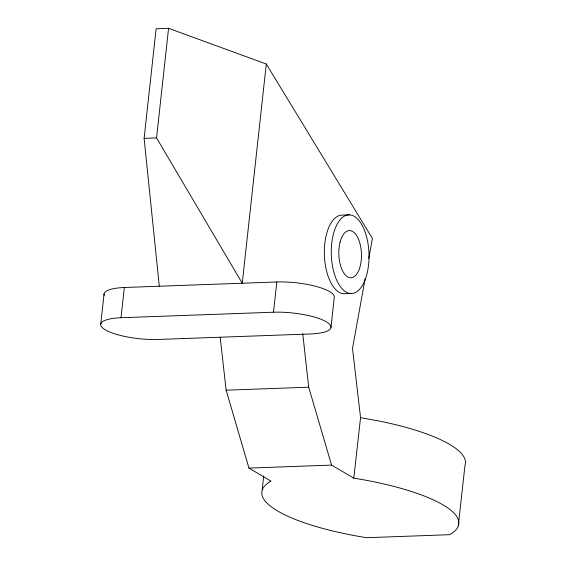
<?xml version="1.0" encoding="UTF-8"?>
<svg xmlns="http://www.w3.org/2000/svg" width="566" height="566" viewBox="0 0 566 566"><rect width="100%" height="100%" fill="white"/><g stroke="black" fill="none" stroke-linecap="round" stroke-linejoin="round"><path stroke-width="0.85" d="M100.741 324.24L104.052 294.002M330.969 327.445L334.28 297.207A39.351 10.131 6.3 0 0 276.795 281.974L159.287 286.226L144.111 138.359L156.131 28.753L168.569 28.3L266.289 64.008L372.407 238.442L368.806 258.372M266.289 64.008L242.248 283.226L156.549 137.913L168.569 28.3M273.484 312.213A39.351 10.131 6.3 0 1 326.405 321.835A39.351 10.131 6.3 0 1 310.239 333.968L157.822 339.466L148.653 339.423A39.358 10.131 6.3 0 1 103.288 328.492A39.358 10.131 6.3 0 1 121.004 317.731L273.484 312.213L276.795 281.974M262.185 489.972L263.721 475.949M121.004 317.731L124.336 287.493L159.287 286.226M220.181 337.251L226.138 390.193L248.955 468.089L271.008 481.142A134.446 34.625 6.3 0 0 366.57 537.7L449.489 534.7A134.446 34.554 6.3 0 0 353.807 478.143L360.556 417.666L352.512 348.486L365.197 278.302M458.283 525.892L464.976 465.415A134.446 34.554 6.3 0 0 378.951 420.998L360.556 417.666M144.111 138.359L156.549 137.913M226.138 390.193L308.696 387.201L331.577 465.096L353.807 478.143M248.955 468.089L331.577 465.096M349.413 214.861L342.487 215.108A39.351 18.841 88 0 0 324.353 253.71A39.351 18.841 88 0 0 343.951 293.754L350.885 293.506A39.351 18.841 88 0 0 366.124 235.145A39.351 18.841 88 0 0 333.445 233.9A39.351 18.841 88 0 0 350.885 293.506M302.76 333.791L308.696 387.201M104.208 295.353A39.358 10.131 6.3 0 1 124.343 287.5M340.124 242.015A23.609 11.306 88 0 0 350.595 277.779A23.609 11.306 88 0 0 359.735 242.764A23.609 11.306 88 0 0 340.124 242.015"/></g></svg>
